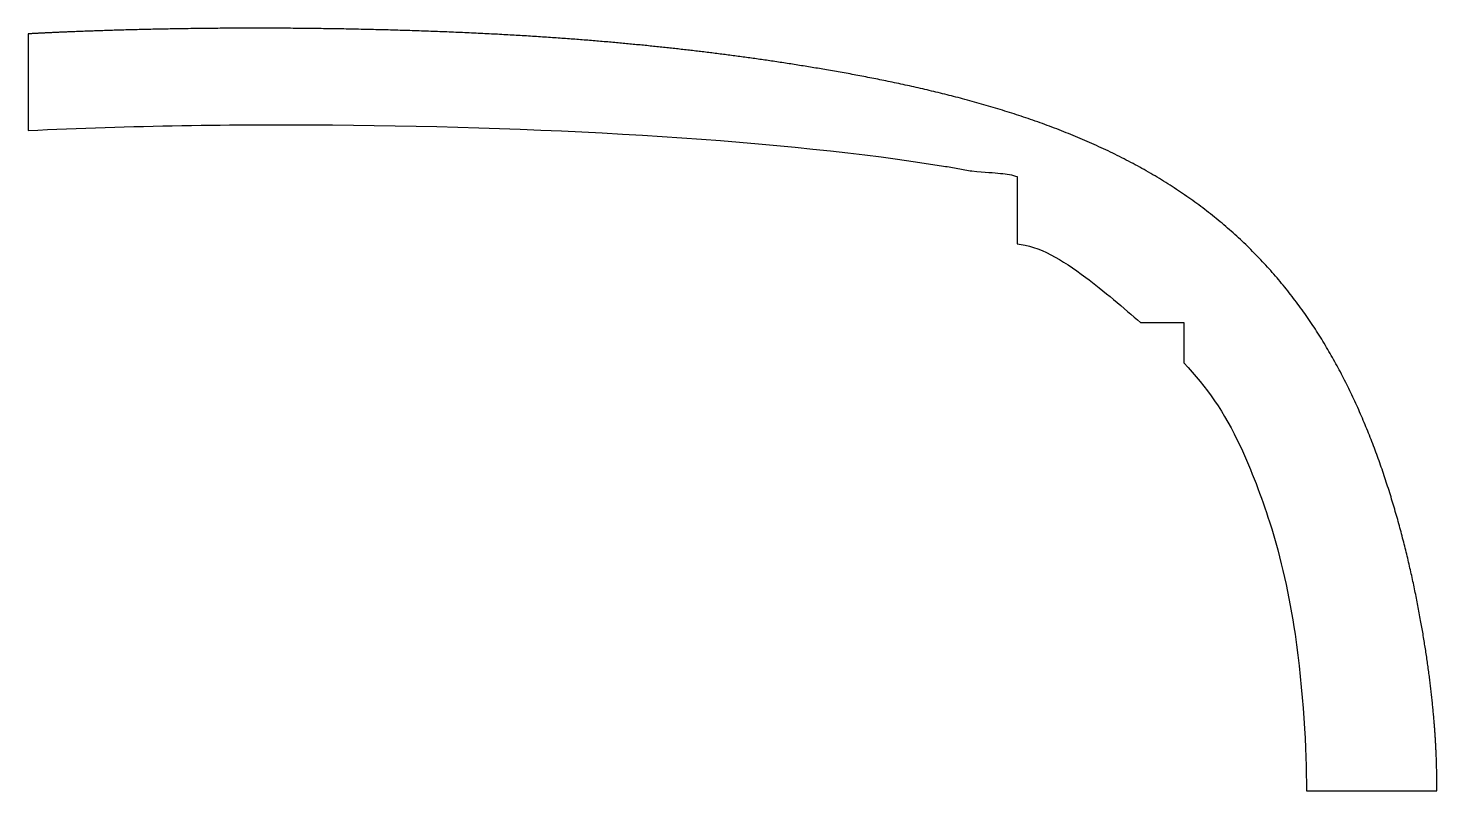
# Model space of a CAD drawing. Header units: millimetres. Extents: x -103 to 46, y -27 to 54.
import ezdxf

# ---------------------------------------------------------------- set-up
doc = ezdxf.new("R2010")
doc.units = ezdxf.units.MM
doc.layers.get('0').update_dxf_attribs({"linetype": 'CONTINUOUS'})

msp = doc.modelspace()

# ---------------------------------------------------------------- linework, layer by layer
for p, q in [((-103.07, 53.2), (-103.07, 42.94)), ((1.9, 38.05), (1.9, 30.91)), ((14.96, 22.58), (19.56, 22.58)), ((19.56, 22.58), (19.56, 18.28)), ((32.59, -27.07), (32.59, -27.12)), ((32.59, -27.12), (46.42, -27.12)), ((46.42, -27.12), (46.42, -27.07))]:
    msp.add_line(p, q)
for points, degree, knots in [([(46.42, -27.07), (46.43, -26.13), (46.42, -24.19), (46.3, -21.13), (45.92, -16.75), (45.09, -10.77), (43.87, -4.36), (42.19, 2.39), (39.95, 9.31), (37.03, 16.16), (33.29, 22.7), (28.65, 28.68), (23.09, 33.92), (16.71, 38.31), (9.72, 41.84), (2.38, 44.6), (-5.01, 46.71), (-12.2, 48.31), (-19.04, 49.55), (-25.51, 50.54), (-31.75, 51.36), (-37.95, 52.03), (-44.33, 52.6), (-51.05, 53.06), (-58.17, 53.41), (-65.65, 53.66), (-73.39, 53.8), (-81.25, 53.83), (-88.8, 53.73), (-94.73, 53.57), (-99.07, 53.4), (-101.84, 53.27), (-103.07, 53.2)], 5, [-1, -1, -1, -1, -1, -1, -0.9818182, -0.9636364, -0.9454545, -0.9272727, -0.9090909, -0.8909091, -0.8727273, -0.8545455, -0.8363636, -0.8181818, -0.8, -0.7818182, -0.7636364, -0.7454545, -0.7272727, -0.7090909, -0.6909091, -0.6727273, -0.6545455, -0.6363636, -0.6181818, -0.6, -0.5818182, -0.5636364, -0.5454545, -0.5272727, -0.5090909, -0.4946006, -0.4946006, -0.4946006, -0.4946006, -0.4946006, -0.4946006]), ([(46.42, -27.07), (46.43, -26.13), (46.42, -24.19), (46.3, -21.13), (45.92, -16.75), (45.09, -10.77), (43.87, -4.36), (42.19, 2.39), (39.95, 9.31), (37.03, 16.16), (33.29, 22.7), (28.65, 28.68), (23.09, 33.92), (16.71, 38.31), (9.72, 41.84), (2.38, 44.6), (-5.01, 46.71), (-12.2, 48.31), (-19.04, 49.55), (-25.51, 50.54), (-31.75, 51.36), (-37.95, 52.03), (-44.33, 52.6), (-51.05, 53.06), (-58.17, 53.41), (-65.65, 53.66), (-73.39, 53.8), (-81.25, 53.83), (-88.8, 53.73), (-94.73, 53.57), (-99.07, 53.4), (-101.84, 53.27), (-103.07, 53.2)], 5, [-1, -1, -1, -1, -1, -1, -0.9818182, -0.9636364, -0.9454545, -0.9272727, -0.9090909, -0.8909091, -0.8727273, -0.8545455, -0.8363636, -0.8181818, -0.8, -0.7818182, -0.7636364, -0.7454545, -0.7272727, -0.7090909, -0.6909091, -0.6727273, -0.6545455, -0.6363636, -0.6181818, -0.6, -0.5818182, -0.5636364, -0.5454545, -0.5272727, -0.5090909, -0.4946006, -0.4946006, -0.4946006, -0.4946006, -0.4946006, -0.4946006]), ([(-103.07, 42.94), (-92.23, 43.47), (-81.18, 43.62), (-47.22, 43.35), (-22.61, 41.91), (-5.92, 39.17)], 3, [-40.302524, -40.302524, -40.302524, -40.302524, -27.952144, -27.952144, 0, 0, 0, 0]), ([(-5.92, 39.17), (-5.41, 39.09), (-4.9, 39.01), (-3.9, 38.83), (-3.4, 38.74), (-2.91, 38.65)], 3, [-1.68396, -1.68396, -1.68396, -1.68396, -0.830179, -0.830179, 0, 0, 0, 0]), ([(-2.91, 38.65), (-1.5, 38.53), (-0.6, 38.47), (0.79, 38.33), (1.36, 38.24), (1.9, 38.05)], 3, [-1.985199, -1.985199, -1.985199, -1.985199, -0.944295, -0.944295, 0, 0, 0, 0]), ([(1.9, 30.91), (3.03, 30.79), (4.19, 30.41), (6.66, 29.14), (7.89, 28.31), (10.98, 25.99), (13.3, 24.04), (14.96, 22.58)], 3, [-26.343974, -26.343974, -26.343974, -26.343974, -25.099074, -25.099074, -23.911644, -23.911644, -22.230595, -22.230595, -22.230595, -22.230595]), ([(19.56, 18.28), (22.05, 15.67), (23.83, 13.14), (26.74, 6.92), (27.82, 4.07), (29.93, -2.56), (30.77, -6.4), (32.25, -16.42), (32.59, -22.85), (32.59, -27.07)], 3, [-19.844733, -19.844733, -19.844733, -19.844733, -15.022932, -15.022932, -11.797023, -11.797023, -6.972251, -6.972251, 0, 0, 0, 0])]:
    msp.add_open_spline(points, degree=degree, knots=knots)

doc.saveas('drawing.dxf')
